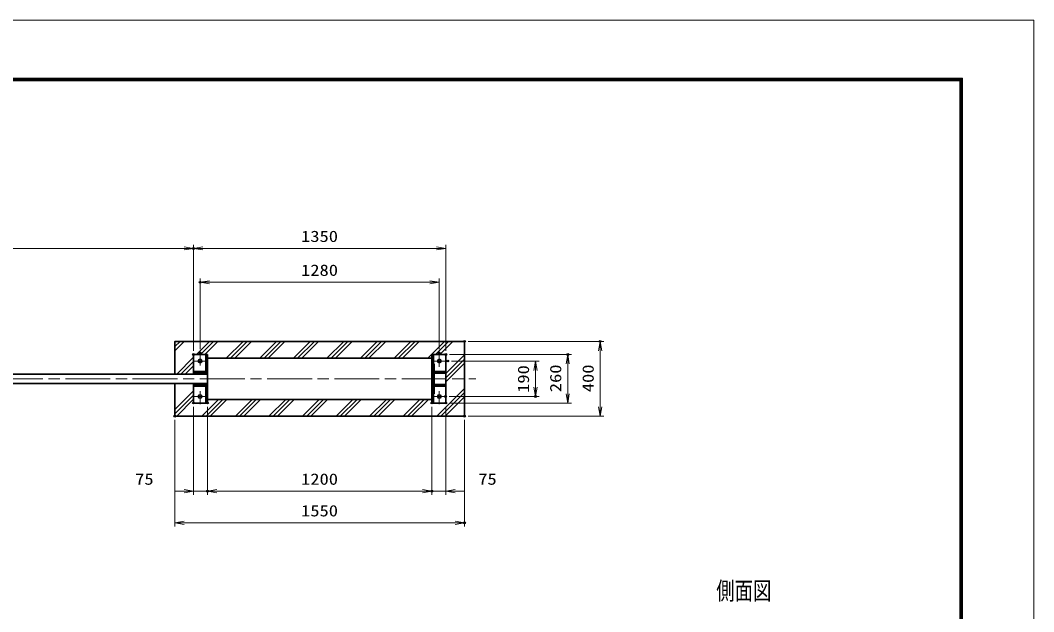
# Model space of a CAD drawing. Units: millimetres at full size, sheet at 1:20. Extents: x -5940 to 5940, y -4200 to 4200.
# Drawn here: x 517 to 5940, y 1032 to 4200 of the extents above; entities that cross this region are included whole.
import ezdxf
from ezdxf.enums import TextEntityAlignment as Align

# ---------------------------------------------------------------- set-up
doc = ezdxf.new("R2010")
doc.units = ezdxf.units.MM
doc.header["$LTSCALE"] = 20
doc.header["$PDMODE"] = 32
doc.header["$PDSIZE"] = 10
doc.linetypes.add('USER1', pattern=[18, 12, -1.5, 3, -1.5])
for name, color, linetype, lineweight in [('0-0_D-TTL', 7, 'Continuous', 18), ('0-1_軸線', 200, 'USER1', 15), ('0-2_寸法線', 4, 'Continuous', 18), ('0-3_0', 7, 'Continuous', 18), ('0-5_外形線', 7, 'Continuous', 35), ('0-C_ハッチング', 253, 'Continuous', 13)]:
    doc.layers.add(name, color=color, linetype=linetype, lineweight=lineweight)
doc.layers.add('0-4_Defpoints', color=7, linetype='Continuous')
doc.layers.add('0-F_文字', color=254, linetype='Continuous')
doc.styles.add('ＭＳ ゴシック', font='')
doc.styles.get('ＭＳ ゴシック').set_extended_font_data('MS Gothic')

# ---------------------------------------------------------------- blocks, each defined once
blk = doc.blocks.new('_Open')
at = {"layer": '0-3_0'}
blk.add_line((-20, 3.333), (0, 0), dxfattribs=at)
blk.add_lwpolyline([(-20, -3.333), (0, 0), (-20, 0)], dxfattribs=at)

msp = doc.modelspace()

# ---------------------------------------------------------------- linework, layer by layer
at = {"layer": '0-0_D-TTL'}
for points in [[(-5940, -4200), (5940, -4200), (5940, 4200), (-5940, 4200)], [(-5558.14, 3889.71), (5558.14, 3889.71), (5558.14, -3888.86), (-5558.14, -3888.86)], [(-5554.61, 3886.18), (5554.61, 3886.18), (5554.61, -3885.32), (-5554.61, -3885.32)], [(-5551.07, 3882.64), (5551.07, 3882.64), (5551.07, -3881.79), (-5551.07, -3881.79)], [(-5547.54, 3879.11), (5547.54, 3879.11), (5547.54, -3878.25), (-5547.54, -3878.25)], [(-5544, 3875.57), (5544, 3875.57), (5544, -3874.71), (-5544, -3874.71)]]:
    msp.add_lwpolyline(points, close=True, dxfattribs=at)
at = {"layer": '0-1_軸線'}
for p, q in [((1478.84, 2417.69), (1478.84, 2350.93)), ((2758.84, 2417.69), (2758.84, 2343.08)), ((1445.36, 2374.76), (1512.12, 2374.76)), ((2729.44, 2374.76), (2804.05, 2374.76)), ((-2842.19, 2279.76), (2955.38, 2279.76)), ((1441.43, 2184.76), (1516.04, 2184.76)), ((1478.84, 2213.49), (1478.84, 2142.81)), ((2717.66, 2184.76), (2792.27, 2184.76)), ((2758.84, 2213.49), (2758.84, 2142.81))]:
    msp.add_line(p, q, dxfattribs=at)
at = {"layer": '0-2_寸法線'}
for p, q in [((1443.84, 2429.76), (1443.84, 2997.87)), ((1443.84, 2429.76), (1443.84, 2997.87)), ((2793.84, 2429.76), (2793.84, 2997.87)), ((-2491.16, 2977.87), (1443.84, 2977.87)), ((2793.84, 2977.87), (1443.84, 2977.87)), ((1478.84, 2437.69), (1478.84, 2816.41)), ((2758.84, 2796.41), (1478.84, 2796.41)), ((2758.84, 2437.69), (2758.84, 2816.41)), ((2913.84, 2479.76), (3639.92, 2479.76)), ((3619.92, 2079.76), (3619.92, 2479.76)), ((2813.84, 2409.76), (3466.11, 2409.76)), ((3446.11, 2149.76), (3446.11, 2409.76)), ((2824.05, 2374.76), (3293.82, 2374.76)), ((3273.82, 2374.76), (3273.82, 2184.76)), ((2812.27, 2184.76), (3293.82, 2184.76)), ((1443.84, 2129.76), (1443.84, 1657.33)), ((1518.84, 2129.76), (1518.84, 1657.33)), ((1518.84, 2129.76), (1518.84, 1657.33)), ((2718.84, 2129.76), (2718.84, 1657.33)), ((2718.84, 2129.76), (2718.84, 1657.33)), ((2793.84, 2129.76), (2793.84, 1657.33)), ((2813.84, 2149.76), (3466.11, 2149.76)), ((2913.84, 2079.76), (3639.92, 2079.76)), ((1343.84, 2059.76), (1343.84, 1487.9)), ((2893.84, 2059.76), (2893.84, 1487.9)), ((1393.84, 1677.33), (1343.84, 1677.33)), ((1443.84, 1677.33), (1518.84, 1677.33)), ((1518.84, 1677.33), (2718.84, 1677.33)), ((1568.84, 1677.33), (1618.84, 1677.33)), ((2668.84, 1677.33), (2618.84, 1677.33)), ((2793.84, 1677.33), (2718.84, 1677.33)), ((2843.84, 1677.33), (2893.84, 1677.33)), ((1343.84, 1507.9), (2893.84, 1507.9))]:
    msp.add_line(p, q, dxfattribs=at)
at = {"layer": '0-4_Defpoints'}
for p in [(1443.84, 2977.87), (1478.84, 2796.41), (2893.84, 2479.76), (3619.92, 2479.76), (1443.84, 2409.76), (1478.84, 2417.69), (2758.84, 2417.69), (2793.84, 2409.76), (2793.84, 2409.76), (3446.11, 2409.76), (2804.05, 2374.76), (2792.27, 2184.76), (3273.82, 2184.76), (1443.84, 2149.76), (1518.84, 2149.76), (2718.84, 2149.76), (2793.84, 2149.76), (2793.84, 2149.76), (1343.84, 2079.76), (2893.84, 2079.76), (2893.84, 2079.76), (1518.84, 1677.33), (2718.84, 1677.33), (2718.84, 1677.33), (2893.84, 1507.9)]:
    msp.add_point(p, dxfattribs=at)
at = {"layer": '0-5_外形線'}
for p, q in [((1509.84, 2304.76), (1509.84, 2409.76)), ((1518.84, 2379.76), (1518.84, 2409.76)), ((2718.84, 2379.76), (2718.84, 2409.76)), ((2727.84, 2359.76), (2727.84, 2409.76)), ((1518.84, 2304.76), (-2481.16, 2304.76)), ((1443.84, 2318.76), (1509.84, 2318.76)), ((1443.84, 2309.76), (1509.84, 2309.76)), ((2730.84, 2318.76), (2793.84, 2318.76)), ((2730.84, 2309.76), (2793.84, 2309.76)), ((1518.84, 2254.76), (-2481.16, 2254.76)), ((1443.84, 2249.76), (1509.84, 2249.76)), ((1443.84, 2240.76), (1509.84, 2240.76)), ((1509.84, 2149.76), (1509.84, 2254.76)), ((2730.84, 2249.76), (2793.84, 2249.76)), ((2730.84, 2240.76), (2793.84, 2240.76)), ((1518.84, 2149.76), (1518.84, 2179.76)), ((2718.84, 2149.76), (2718.84, 2179.76)), ((2727.84, 2149.76), (2727.84, 2199.76))]:
    msp.add_line(p, q, dxfattribs=at)
for points in [[(2893.84, 2479.76), (1343.84, 2479.76), (1343.84, 2304.76)], [(1343.84, 2254.76), (1343.84, 2079.76), (2893.84, 2079.76), (2893.84, 2479.76)], [(1518.84, 2409.76), (1443.84, 2409.76), (1443.84, 2304.76)], [(2718.84, 2149.76), (2793.84, 2149.76), (2793.84, 2409.76), (2718.84, 2409.76)], [(1443.84, 2254.76), (1443.84, 2149.76), (1518.84, 2149.76)]]:
    msp.add_lwpolyline(points, dxfattribs=at)
for points in [[(2718.84, 2390.26), (1518.84, 2390.26), (1518.84, 2169.26), (2718.84, 2169.26)], [(2724.84, 2359.76), (2718.84, 2359.76), (2718.84, 2314.76), (2724.84, 2314.76)], [(2730.84, 2359.76), (2724.84, 2359.76), (2724.84, 2199.76), (2730.84, 2199.76)], [(2724.84, 2244.76), (2718.84, 2244.76), (2718.84, 2199.76), (2724.84, 2199.76)]]:
    msp.add_lwpolyline(points, close=True, dxfattribs=at)
for centre in [(1478.84, 2374.76), (2758.84, 2374.76), (1478.84, 2184.76), (2758.84, 2184.76)]:
    msp.add_circle(centre, 9.5, dxfattribs=at)
at = {"layer": '0-C_ハッチング'}
for p, q in [((1343.84, 2429.21), (1394.39, 2479.76)), ((1343.84, 2451.66), (1371.94, 2479.76)), ((1343.84, 2474.11), (1349.49, 2479.76)), ((1459.09, 2409.76), (1529.09, 2479.76)), ((1481.54, 2409.76), (1551.54, 2479.76)), ((1503.99, 2409.76), (1573.99, 2479.76)), ((1619.2, 2390.26), (1708.7, 2479.76)), ((1641.65, 2390.26), (1731.15, 2479.76)), ((1664.1, 2390.26), (1753.6, 2479.76)), ((1798.8, 2390.26), (1888.3, 2479.76)), ((1821.25, 2390.26), (1910.75, 2479.76)), ((1843.71, 2390.26), (1933.21, 2479.76)), ((1978.41, 2390.26), (2067.91, 2479.76)), ((2000.86, 2390.26), (2090.36, 2479.76)), ((2023.31, 2390.26), (2112.81, 2479.76)), ((2158.01, 2390.26), (2247.51, 2479.76)), ((2180.46, 2390.26), (2269.96, 2479.76)), ((2202.92, 2390.26), (2292.42, 2479.76)), ((2337.62, 2390.26), (2427.12, 2479.76)), ((2360.07, 2390.26), (2449.57, 2479.76)), ((2382.52, 2390.26), (2472.02, 2479.76)), ((2517.22, 2390.26), (2606.72, 2479.76)), ((2539.67, 2390.26), (2629.17, 2479.76)), ((2562.13, 2390.26), (2651.63, 2479.76)), ((2696.83, 2390.26), (2786.33, 2479.76)), ((2738.78, 2409.76), (2808.78, 2479.76)), ((2761.23, 2409.76), (2831.23, 2479.76)), ((1354.09, 2304.76), (1443.84, 2394.51)), ((2793.84, 2307.66), (2893.84, 2407.66)), ((1376.54, 2304.76), (1443.84, 2372.05)), ((1398.99, 2304.76), (1443.84, 2349.6)), ((2793.84, 2285.21), (2893.84, 2385.21)), ((2793.84, 2262.76), (2893.84, 2362.76)), ((1343.84, 2249.6), (1348.99, 2254.76)), ((2745.54, 2079.76), (2893.84, 2228.06)), ((1343.84, 2114.9), (1443.84, 2214.9)), ((1343.84, 2092.45), (1443.84, 2192.45)), ((1353.6, 2079.76), (1443.84, 2170)), ((2767.99, 2079.76), (2893.84, 2205.61)), ((2790.44, 2079.76), (2893.84, 2183.16)), ((1488.3, 2079.76), (1577.8, 2169.26)), ((1510.75, 2079.76), (1600.25, 2169.26)), ((1533.21, 2079.76), (1622.71, 2169.26)), ((1667.91, 2079.76), (1757.41, 2169.26)), ((1690.36, 2079.76), (1779.86, 2169.26)), ((1712.81, 2079.76), (1802.31, 2169.26)), ((1847.51, 2079.76), (1937.01, 2169.26)), ((1869.96, 2079.76), (1959.46, 2169.26)), ((1892.42, 2079.76), (1981.92, 2169.26)), ((2027.12, 2079.76), (2116.62, 2169.26)), ((2049.57, 2079.76), (2139.07, 2169.26)), ((2072.02, 2079.76), (2161.52, 2169.26)), ((2206.72, 2079.76), (2296.22, 2169.26)), ((2229.17, 2079.76), (2318.67, 2169.26)), ((2251.63, 2079.76), (2341.13, 2169.26)), ((2386.33, 2079.76), (2475.83, 2169.26)), ((2408.78, 2079.76), (2498.28, 2169.26)), ((2431.23, 2079.76), (2520.73, 2169.26)), ((2565.93, 2079.76), (2655.43, 2169.26)), ((2588.39, 2079.76), (2677.89, 2169.26)), ((2610.84, 2079.76), (2700.34, 2169.26))]:
    msp.add_line(p, q, dxfattribs=at)

# ---------------------------------------------------------------- block references
at = {"layer": '0-2_寸法線', "xscale": 2.5, "yscale": 2.5}
for p in [(1443.84, 2977.87), (2793.84, 2977.87), (2758.84, 2796.41), (1443.84, 1677.33), (2718.84, 1677.33), (2718.84, 1677.33), (2893.84, 1507.9)]:
    msp.add_blockref('_Open', p, dxfattribs=at)
for p, rotation in [((1443.84, 2977.87), 180), ((1478.84, 2796.41), 180), ((3619.92, 2479.76), 90), ((3446.11, 2409.76), 90), ((3273.82, 2374.76), 90), ((3273.82, 2184.76), 270), ((3446.11, 2149.76), 270), ((3619.92, 2079.76), 270), ((1518.84, 1677.33), 180), ((1518.84, 1677.33), 180), ((2793.84, 1677.33), 180), ((1343.84, 1507.9), 180)]:
    msp.add_blockref('_Open', p, dxfattribs=dict(at, rotation=rotation))

# ---------------------------------------------------------------- texts
at = {"layer": '0-2_寸法線', "color": 254, "style": 'ＭＳ ゴシック', "width": 1.2}
for s, p in [('1350', (2019.24, 2994.21)), ('1280', (2019.24, 2812.75)), ('75', (1131.38, 1693.68)), ('1200', (2019.24, 1693.68)), ('75', (2967.36, 1693.68)), ('1550', (2019.24, 1524.24))]:
    msp.add_text(s, height=60.56, dxfattribs=at).set_placement(p, align=Align.BOTTOM_LEFT)
for s, p in [('190', (3257.47, 2204.16)), ('260', (3429.77, 2207.76)), ('400', (3603.58, 2207.76))]:
    msp.add_text(s, height=60.56, rotation=90, dxfattribs=at).set_placement(p, align=Align.BOTTOM_LEFT)
at = {"layer": '0-F_文字', "style": 'ＭＳ ゴシック', "width": 0.75}
msp.add_text('側面図', height=96.19, dxfattribs=at).set_placement((4241.19, 1067.12), align=Align.BOTTOM_LEFT)

doc.saveas('drawing.dxf')
